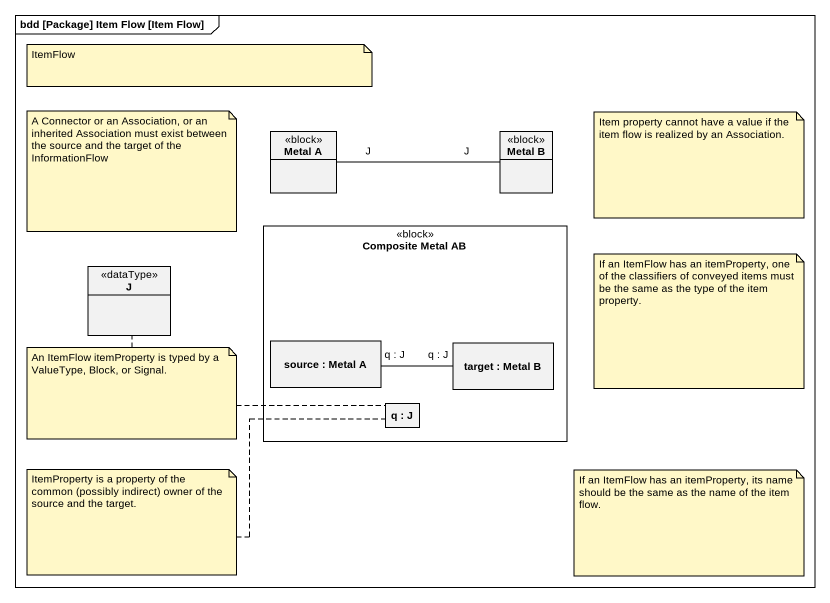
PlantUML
@startuml
mainframe bdd [Package] Item Flow [Item Flow]
allowmixing
hide circle
hide empty members
class "Metal A" as Metal_A <<block>>
class "Metal B" as Metal_B <<block>>
rectangle "Composite Metal AB" as Composite_Metal_AB <<block>> {
  rectangle "source : Metal A" as source
  rectangle "target : Metal B" as target
  rectangle "q : J" as q
}
class J <<dataType>>
Metal_B -left- Metal_A : J\nJ
source -right- target : q : J\nq : J
note as N1
  ItemFlow
end note
note as N2
  A Connector or an Association, or an inherited Association must exist between the source and the target of the InformationFlow
end note
note as N3
  Item property cannot have a value if the item flow is realized by an Association.
end note
note as N4
  If an ItemFlow has an itemProperty, one of the classifiers of conveyed items must be the same as the type of the item property.
end note
note as N5
  An ItemFlow itemProperty is typed by a ValueType, Block, or Signal.
end note
N5 .. q
N5 .. J
note left of q : ItemProperty is a property of the common (possibly indirect) owner of the source and the target.
note as N7
  If an ItemFlow has an itemProperty, its name should be the same as the name of the item flow.
end note
@enduml
